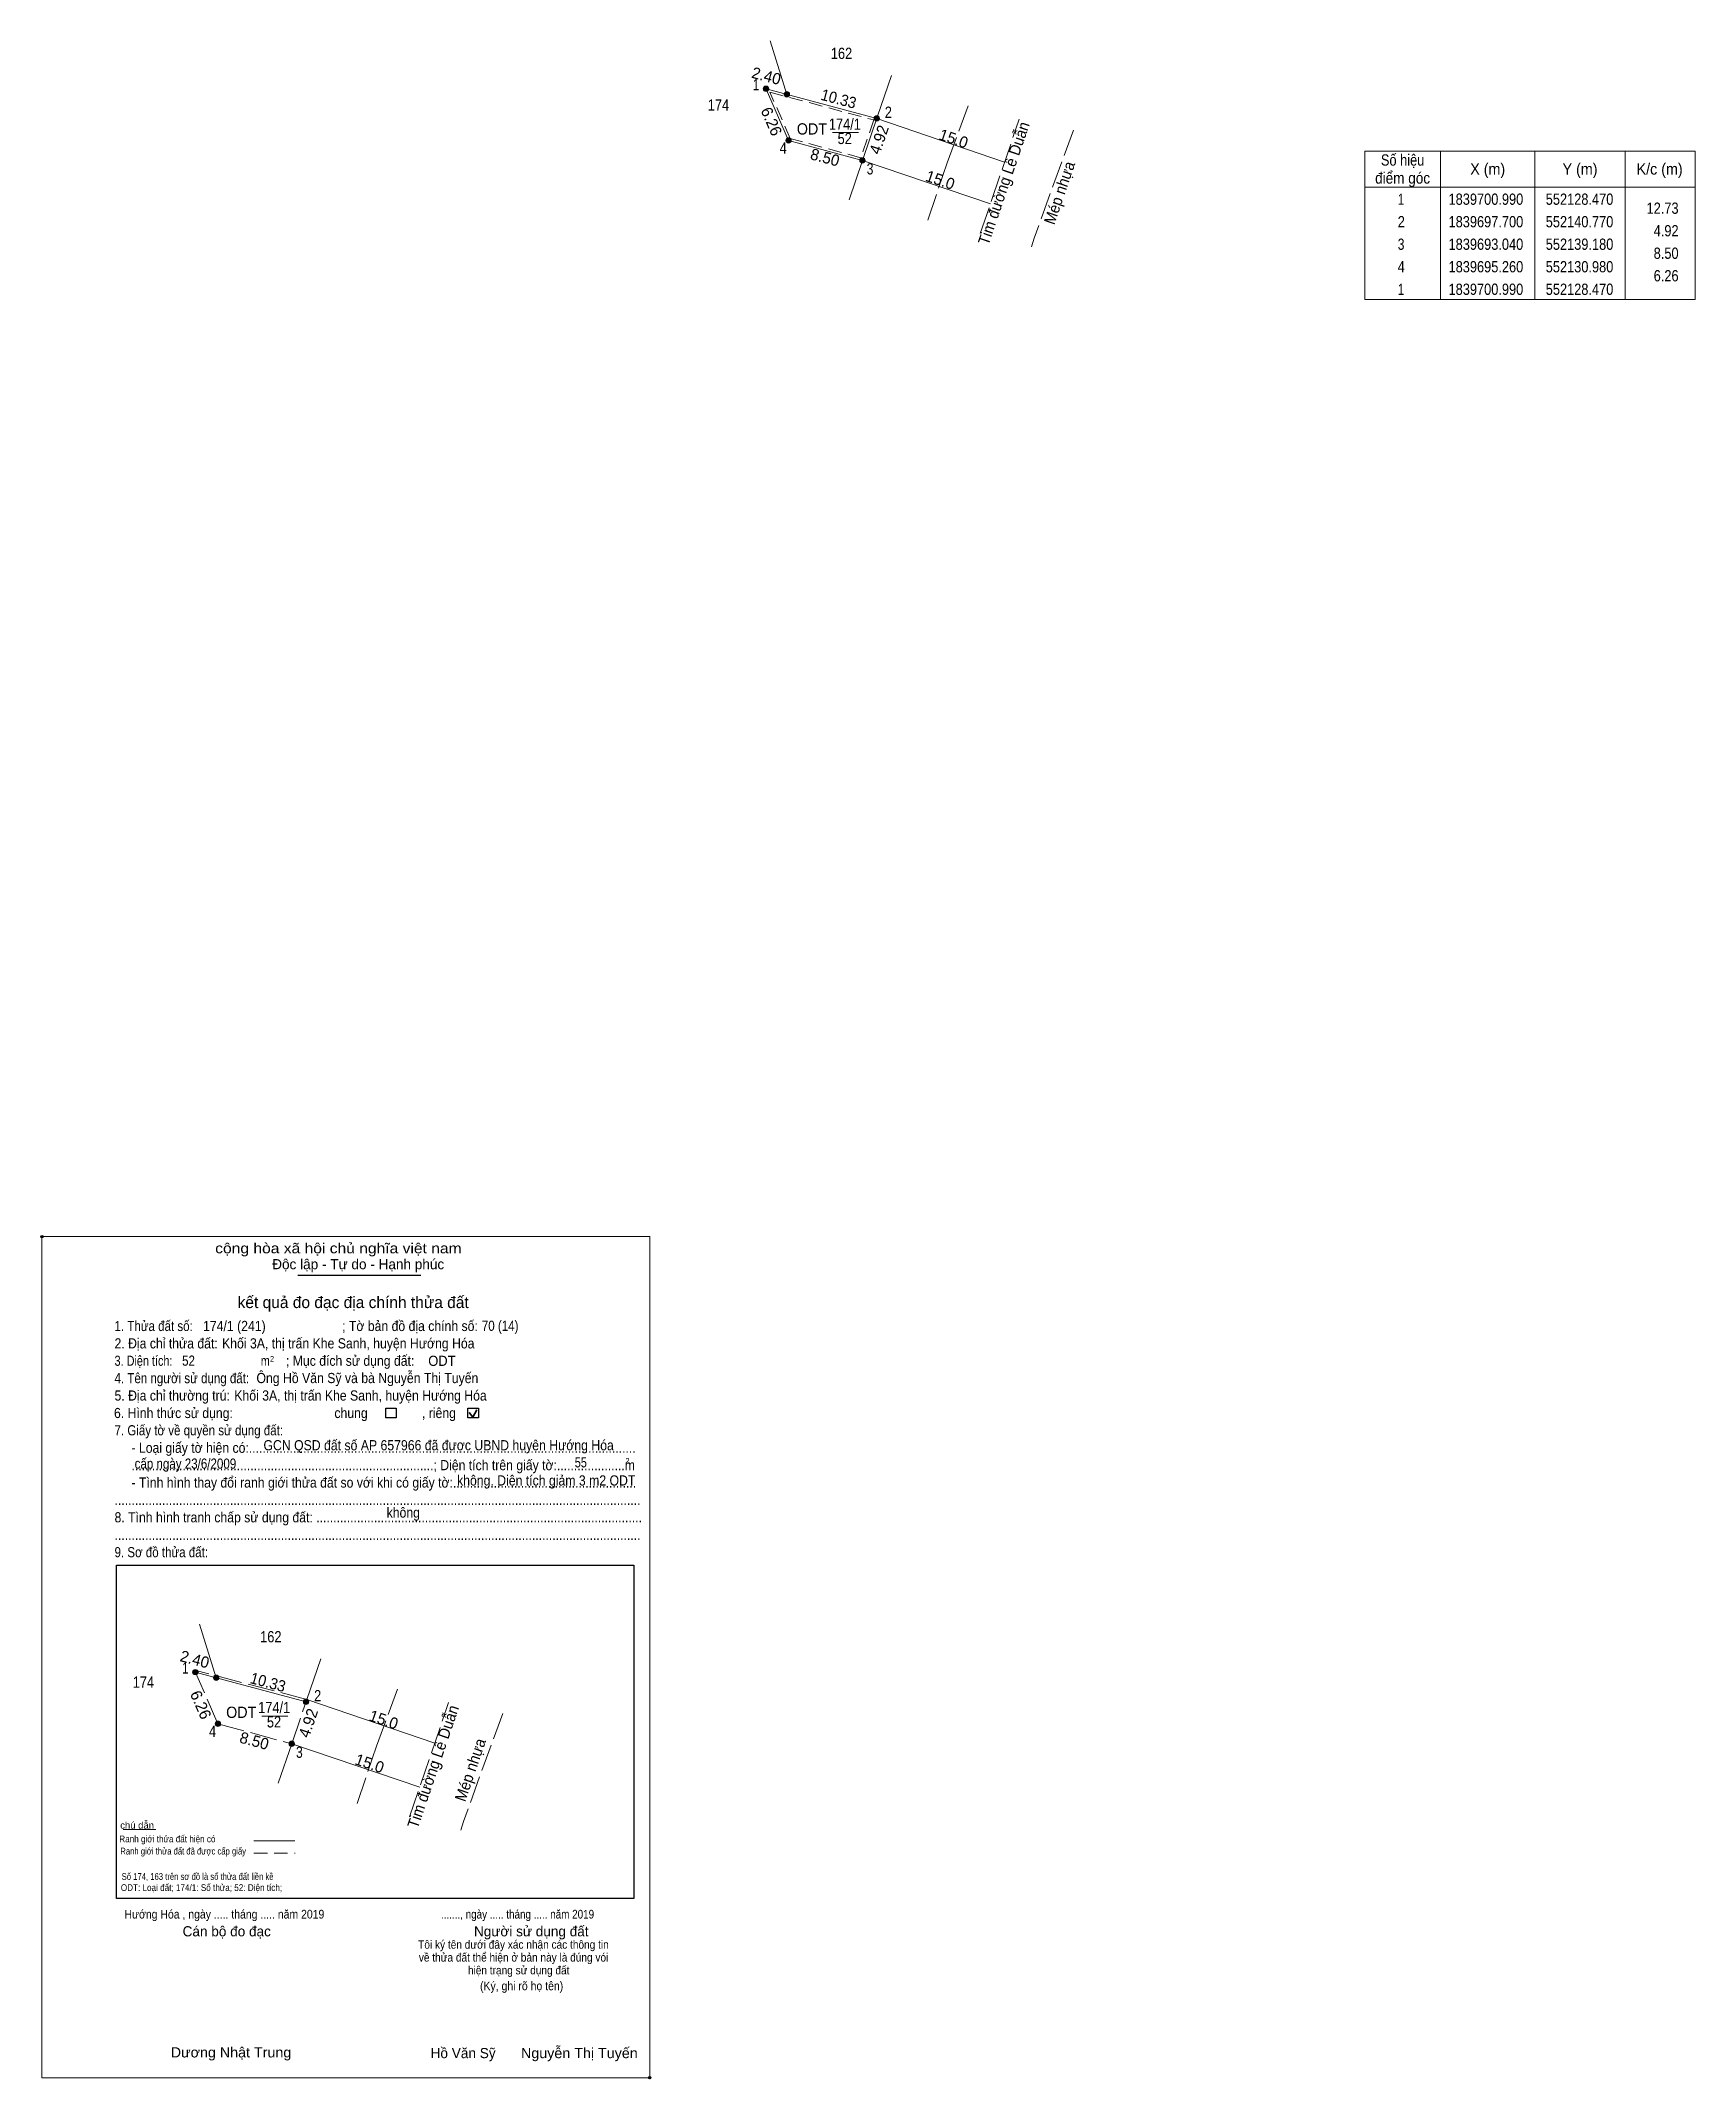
# Model space of a CAD drawing. Header units: metres. Extents: x 552048 to 552232, y 1839480 to 1839706.
import ezdxf
from ezdxf.enums import TextEntityAlignment as Align

# ---------------------------------------------------------------- set-up
doc = ezdxf.new("R2010")
doc.units = ezdxf.units.M
doc.header["$LTSCALE"] = 0.5
doc.header["$PDMODE"] = 32
doc.header["$PDSIZE"] = 0.25
doc.linetypes.add('LONG_DASHED', pattern=[7.5, 6, -1.5])
doc.linetypes.add('MEDIUM_DASHED', pattern=[4.5, 3, -1.5])
for name, color, linetype, lineweight in [('1', 7, 'Continuous', 13), ('17', 7, 'Continuous', 13), ('2', 7, 'Continuous', 25), ('32', 7, 'Continuous', 13), ('6', 7, 'Continuous', 13), ('63', 7, 'Continuous', 13)]:
    doc.layers.add(name, color=color, linetype=linetype, lineweight=lineweight)

msp = doc.modelspace()

# ---------------------------------------------------------------- hatches: boundary and pattern name
at = {"layer": '63'}
for points in [[(552128.77, 1839700.99, 1), (552128.17, 1839700.99, 1)], [(552131.09, 1839700.37, 1), (552130.49, 1839700.37, 1)], [(552141.07, 1839697.7, 1), (552140.47, 1839697.7, 1)], [(552131.28, 1839695.26, 1), (552130.68, 1839695.26, 1)], [(552139.48, 1839693.04, 1), (552138.88, 1839693.04, 1)], [(552065.39, 1839525.21, 1), (552064.79, 1839525.21, 1)], [(552067.71, 1839524.59, 1), (552067.11, 1839524.59, 1)], [(552077.69, 1839521.92, 1), (552077.09, 1839521.92, 1)], [(552067.9, 1839519.48, 1), (552067.3, 1839519.48, 1)], [(552076.1, 1839517.26, 1), (552075.5, 1839517.26, 1)]]:
    msp.add_hatch(color=256, dxfattribs=at).paths.add_polyline_path(points)

# ---------------------------------------------------------------- linework, layer by layer
at = {"layer": '1'}
msp.add_line((552130.98, 1839695.26), (552128.37, 1839701.22), dxfattribs=at)
at = {"layer": '1', "linetype": 'LONG_DASHED'}
msp.add_line((552067.6, 1839519.48), (552064.99, 1839525.44), dxfattribs=at)
at = {"layer": '1', "linetype": 'MEDIUM_DASHED'}
msp.add_lwpolyline([(552128.91, 1839700.61), (552140.45, 1839697.53), (552139.02, 1839693.34), (552131.16, 1839695.47)], close=True, dxfattribs=at)
at = {"layer": '17'}
msp.add_line((552057.08, 1839507.73), (552060.7, 1839507.73), dxfattribs=at)
at = {"layer": '2'}
for p, q in [((552076.48, 1839569.28), (552090.13, 1839569.28)), ((552056.33, 1839537.08), (552113.79, 1839537.08)), ((552113.79, 1839537.08), (552113.79, 1839500.09))]:
    msp.add_line(p, q, dxfattribs=at)
at = {"layer": '2', "lineweight": 35}
for p, q in [((552095.9, 1839553.52), (552096.37, 1839554.35)), ((552095.52, 1839554.02), (552095.9, 1839553.52))]:
    msp.add_line(p, q, dxfattribs=at)
at = {"layer": '2', "lineweight": 13}
msp.add_lwpolyline([(552048.05, 1839573.56), (552115.55, 1839573.56), (552115.55, 1839480.19), (552048.05, 1839480.19)], close=True, dxfattribs=at)
at = {"layer": '2'}
for points in [[(552086.25, 1839554.52), (552087.41, 1839554.52), (552087.41, 1839553.43), (552086.25, 1839553.43)], [(552095.37, 1839554.52), (552096.53, 1839554.52), (552096.53, 1839553.43), (552095.37, 1839553.43)]]:
    msp.add_lwpolyline(points, close=True, dxfattribs=at)
msp.add_lwpolyline([(552113.79, 1839500.09), (552056.33, 1839500.09), (552056.33, 1839537.08)], dxfattribs=at)
for p in [(552048.05, 1839573.56), (552115.55, 1839480.19)]:
    msp.add_point(p, dxfattribs=at)
at = {"layer": '32'}
for p, q in [((552128.95, 1839706.32), (552130.79, 1839700.37)), ((552140.86, 1839697.96), (552142.4, 1839702.47)), ((552128.47, 1839700.99), (552140.77, 1839697.7)), ((552137.69, 1839688.65), (552139.18, 1839693.04)), ((552065.57, 1839530.54), (552067.41, 1839524.59)), ((552065.09, 1839525.21), (552077.39, 1839521.92)), ((552077.48, 1839522.18), (552079.02, 1839526.69)), ((552074.31, 1839512.87), (552075.8, 1839517.26))]:
    msp.add_line(p, q, dxfattribs=at)
at = {"layer": '32', "linetype": 'LONG_DASHED'}
for p, q in [((552152.27, 1839684.92), (552156.6, 1839697.63)), ((552088.89, 1839509.14), (552093.22, 1839521.85))]:
    msp.add_line(p, q, dxfattribs=at)
for points in [[(552146.44, 1839686.41), (552148.58, 1839692.76), (552150.95, 1839699.21)], [(552162.61, 1839696.4), (552158.24, 1839684.41), (552157.97, 1839683.46)], [(552067.6, 1839519.48), (552075.8, 1839517.26), (552077.48, 1839522.18), (552064.99, 1839525.44)], [(552083.06, 1839510.63), (552085.2, 1839516.98), (552087.57, 1839523.43)], [(552099.23, 1839520.62), (552094.86, 1839508.63), (552094.59, 1839507.68)]]:
    msp.add_lwpolyline(points, dxfattribs=at)
at = {"layer": '32'}
msp.add_lwpolyline([(552130.98, 1839695.26), (552139.18, 1839693.04), (552140.86, 1839697.96)], dxfattribs=at)
at = {"layer": '6'}
msp.add_line((552071.59, 1839506.5), (552076.16, 1839506.5), dxfattribs=at)
at = {"layer": '6', "linetype": 'MEDIUM_DASHED'}
msp.add_line((552071.59, 1839505.1), (552076.19, 1839505.1), dxfattribs=at)
at = {"layer": '63'}
for p, q in [((552154.97, 1839692.85), (552140.77, 1839697.7)), ((552135.84, 1839696.12), (552138.76, 1839696.12)), ((552153.39, 1839688.22), (552139.18, 1839693.04)), ((552203.37, 1839694.08), (552203.37, 1839677.58)), ((552213.87, 1839694.08), (552213.87, 1839677.58)), ((552223.87, 1839694.08), (552223.87, 1839677.58)), ((552194.97, 1839690.08), (552231.67, 1839690.08)), ((552072.46, 1839520.34), (552075.38, 1839520.34)), ((552091.68, 1839517.33), (552077.48, 1839522.18)), ((552090.01, 1839512.44), (552075.8, 1839517.26))]:
    msp.add_line(p, q, dxfattribs=at)
msp.add_lwpolyline([(552194.97, 1839694.08), (552231.67, 1839694.08), (552231.67, 1839677.58), (552194.97, 1839677.58)], close=True, dxfattribs=at)
for centre in [(552128.47, 1839700.99), (552130.79, 1839700.37), (552140.77, 1839697.7), (552130.98, 1839695.26), (552139.18, 1839693.04), (552065.09, 1839525.21), (552067.41, 1839524.59), (552077.39, 1839521.92), (552067.6, 1839519.48), (552075.8, 1839517.26)]:
    msp.add_circle(centre, 0.3, dxfattribs=at)

# ---------------------------------------------------------------- texts
at = {"layer": '1'}
for s, width, p in [('162', 0.85, (552136.855, 1839704.3)), ('174', 0.85, (552123.19, 1839698.57)), ('ODT', 0.95, (552133.57, 1839695.91)), ('174/1', 0.85, (552137.23, 1839696.44)), ('52', 0.85, (552137.21, 1839694.85)), ('162', 0.85, (552073.475, 1839528.52)), ('174', 0.85, (552059.32, 1839523.48)), ('ODT', 0.95, (552070.19, 1839520.13)), ('174/1', 0.85, (552073.85, 1839520.66)), ('52', 0.85, (552073.83, 1839519.07))]:
    msp.add_text(s, height=1.25, dxfattribs=dict(at, width=width)).set_placement(p, align=Align.CENTER)
at = {"layer": '2'}
for s, height, width, p in [('cộng hòa xã hội chủ nghĩa việt nam', 1.127, 1.15, (552067.3, 1839571.71)), ('1. Thửa đất số:', 1.127, 0.85, (552056.12, 1839563.08)), ('174/1 (241)', 1.13, 0.9, (552065.95, 1839563.08)), ('; Tờ bản đồ địa chính số:', 1.127, 0.9, (552081.4, 1839563.08)), ('70 (14)', 1.13, 0.85, (552096.91, 1839563.1)), ('2. Địa chỉ thửa đất:', 1.127, 0.9, (552056.12, 1839561.15)), ('Khối 3A, thị trấn Khe Sanh, huyện Hướng Hóa', 1.13, 0.9, (552068.06, 1839561.15)), ('3. Diện tích:', 1.127, 0.8, (552056.12, 1839559.22)), ('52', 1.13, 0.85, (552063.62, 1839559.23)), ('m', 1.127, 0.8, (552072.36, 1839559.22)), ('2', 0.6438, 0.8, (552073.38, 1839559.67)), ('; Mục đích sử dụng đất:', 1.127, 0.9, (552075.16, 1839559.22)), ('ODT', 1.13, 0.95, (552090.96, 1839559.21)), ('4. Tên người sử dụng đất:', 1.127, 0.85, (552056.12, 1839557.29)), ('5. Địa chỉ thường trú:', 1.127, 0.9, (552056.12, 1839555.36)), ('Khối 3A, thị trấn Khe Sanh, huyện Hướng Hóa', 1.13, 0.9, (552069.42, 1839555.36)), ('Ông Hồ Văn Sỹ và bà Nguyễn Thị Tuyến', 1.13, 0.9, (552071.88, 1839557.3)), ('6. Hình thức sử dụng:', 1.127, 0.9, (552056.06, 1839553.42)), ('chung                , riêng', 1.127, 0.9, (552080.54, 1839553.42)), ('7. Giấy tờ về quyền sử dụng đất:', 1.127, 0.85, (552056.12, 1839551.5)), ('     - Loại giấy tờ hiện có:..................................................................................................................', 1.127, 0.9, (552056.12, 1839549.56)), ('GCN QSD đất số AP 657966 đã được UBND huyện Hướng Hóa', 1.13, 0.9, (552072.66, 1839549.84)), ('     .........................................................................................; Diện tích trên giấy tờ:....................m', 1.127, 0.9, (552056.12, 1839547.63)), ('cấp ngày 23/6/2009', 1.13, 0.85, (552058.35, 1839547.8)), ('55', 1.13, 0.8, (552107.23, 1839547.94)), ('2', 0.6438, 0.8, (552112.85, 1839548.34)), ('     - Tình hình thay đổi ranh giới thửa đất so với khi có giấy tờ:......................................................', 1.127, 0.9, (552056.12, 1839545.7)), ('không. Diện tích giảm 3 m2 ODT', 1.13, 0.9, (552094.16, 1839545.93)), ('8. Tình hình tranh chấp sử dụng đất: ................................................................................................', 1.127, 0.9, (552056.12, 1839541.84)), ('...........................................................................................................................................................', 1.127, 0.9, (552056.12, 1839543.77)), ('không', 1.127, 0.9, (552086.34, 1839542.37)), ('9. Sơ đồ thửa đất:', 1.127, 0.85, (552056.12, 1839537.97)), ('...........................................................................................................................................................', 1.127, 0.9, (552056.12, 1839539.9)), ('Hướng Hóa , ngày ..... tháng ..... năm 2019', 0.965, 0.9, (552057.22, 1839497.86)), ('......., ngày ..... tháng ..... năm 2019', 0.965, 0.85, (552092.37, 1839497.86)), ('(Ký, ghi rõ họ tên)', 0.9658, 0.9, (552096.71, 1839489.9)), ('Dương Nhật Trung', 1.13, 1.05, (552062.36, 1839482.44)), ('Nguyễn Thị Tuyến', 1.13, 1.05, (552101.26, 1839482.36))]:
    msp.add_text(s, height=height, dxfattribs=dict(at, width=width)).set_placement(p)
for s, height, p in [('Độc lập - Tự do - Hạnh phúc', 1.127, (552073.63, 1839569.94)), ('Cán bộ đo đạc', 1.127, (552063.68, 1839495.88)), ('Người sử dụng đất', 1.127, (552096.04, 1839495.88)), ('Hồ Văn Sỹ', 1.13, (552091.22, 1839482.36))]:
    msp.add_text(s, height=height, dxfattribs=at).set_placement(p)
for s, height, p in [('kết quả đo đạc địa chính thửa đất', 1.288, (552082.62, 1839565.63)), ('.', 0.322, (552115.5493, 1839480.02))]:
    msp.add_text(s, height=height, dxfattribs=at).set_placement(p, align=Align.CENTER)
at = {"layer": '2', "width": 0.9}
for s, p in [('Tôi ký tên dưới đây xác nhận các thông tin', (552100.425, 1839494.51)), ('về thửa đất thể hiện ở bản này là đúng vói', (552100.435, 1839493.08)), ('hiện trạng sử dụng đất', (552101.005, 1839491.66))]:
    msp.add_text(s, height=0.9308, dxfattribs=at).set_placement(p, align=Align.CENTER)
at = {"layer": '6'}
for s, width, p in [('Ranh giới thửa đất hiện có ', 0.9, (552056.65, 1839506.32)), ('chú dẫn', 1.05, (552056.75, 1839507.84)), ('Ranh giới thửa đất đã được cấp giấy', 0.85, (552056.76, 1839504.97)), ('Số 174, 163 trên sơ đồ là số thửa đất liền kề', 0.85, (552056.91, 1839502.15)), ('ODT: Loại đất; 174/1: Số thửa; 52: Diện tích;', 0.9, (552056.82, 1839500.92))]:
    msp.add_text(s, height=0.75, dxfattribs=dict(at, width=width)).set_placement(p)
at = {"layer": '63'}
for s, rotation, p in [('2.40', 345.025, (552128.3485, 1839701.8138)), ('6.26', 293.656, (552128.5021, 1839697.1158)), ('4.92', 71.16, (552141.6114, 1839695.1482)), ('15.0', 341.142, (552149.103, 1839694.8664)), ('8.50', 344.851, (552134.8617, 1839692.768)), ('15.0', 341.263, (552147.6242, 1839690.2696)), ('2.40', 345.025, (552064.8685, 1839526.0338)), ('6.26', 293.656, (552065.1221, 1839521.3358)), ('4.92', 71.16, (552078.2314, 1839519.3682)), ('15.0', 341.142, (552085.813, 1839519.3464)), ('8.50', 344.851, (552071.4817, 1839516.988)), ('15.0', 341.263, (552084.2442, 1839514.4896))]:
    msp.add_text(s, height=1.25, rotation=rotation, dxfattribs=at).set_placement(p, align=Align.CENTER)
for s, width, p in [(' 1', 0.75, (552127.72, 1839700.83)), (' 2', 0.85, (552142.45, 1839697.76)), (' 4', 0.85, (552130.78, 1839693.8)), (' 3', 0.8, (552140.4, 1839691.48)), ('12.73', 0.85, (552229.82, 1839687.11)), ('4.92', 0.85, (552229.82, 1839684.61)), ('8.50', 0.85, (552229.82, 1839682.11)), ('6.26', 0.85, (552229.82, 1839679.61)), (' 1', 0.75, (552064.34, 1839525.05)), (' 2', 0.85, (552079.07, 1839521.98)), (' 4', 0.85, (552067.4, 1839518.02)), (' 3', 0.8, (552077.02, 1839515.7))]:
    msp.add_text(s, height=1.25, dxfattribs=dict(at, width=width)).set_placement(p, align=Align.RIGHT)
at = {"layer": '63', "width": 0.95}
for s, rotation, p in [('10.33', 345.025, (552136.3835, 1839699.2762)), ('Tim đường Lê Duẫn', 71.187, (552155.4719, 1839690.3035)), ('Mép nhựa', 71.187, (552161.6537, 1839689.2385)), ('10.33', 345.025, (552073.0035, 1839523.4962)), ('Tim đường Lê Duẫn', 71.187, (552092.0919, 1839514.5235)), ('Mép nhựa', 71.187, (552096.2237, 1839514.1685))]:
    msp.add_text(s, height=1.25, rotation=rotation, dxfattribs=at).set_placement(p, align=Align.CENTER)
at = {"layer": '63'}
for s, width, p in [('Số hiệu', 0.85, (552199.17, 1839692.46)), ('X (m)', 0.95, (552208.62, 1839691.46)), ('Y (m)', 0.95, (552218.875, 1839691.46)), ('K/c (m)', 0.95, (552227.715, 1839691.46)), ('điểm góc', 0.9, (552199.17, 1839690.46)), (' 1', 0.75, (552198.82, 1839688.11)), ('1839700.990', 0.85, (552208.42, 1839688.11)), ('552128.470', 0.85, (552218.82, 1839688.11)), (' 2', 0.85, (552198.825, 1839685.61)), ('1839697.700', 0.85, (552208.42, 1839685.61)), ('552140.770', 0.85, (552218.82, 1839685.61)), (' 3', 0.8, (552198.815, 1839683.11)), ('1839693.040', 0.85, (552208.42, 1839683.11)), ('552139.180', 0.85, (552218.82, 1839683.11)), (' 4', 0.85, (552198.82, 1839680.61)), ('1839695.260', 0.85, (552208.42, 1839680.61)), ('552130.980', 0.85, (552218.82, 1839680.61)), (' 1', 0.75, (552198.82, 1839678.11)), ('1839700.990', 0.85, (552208.42, 1839678.11)), ('552128.470', 0.85, (552218.82, 1839678.11))]:
    msp.add_text(s, height=1.25, dxfattribs=dict(at, width=width)).set_placement(p, align=Align.CENTER)

doc.saveas('drawing.dxf')
